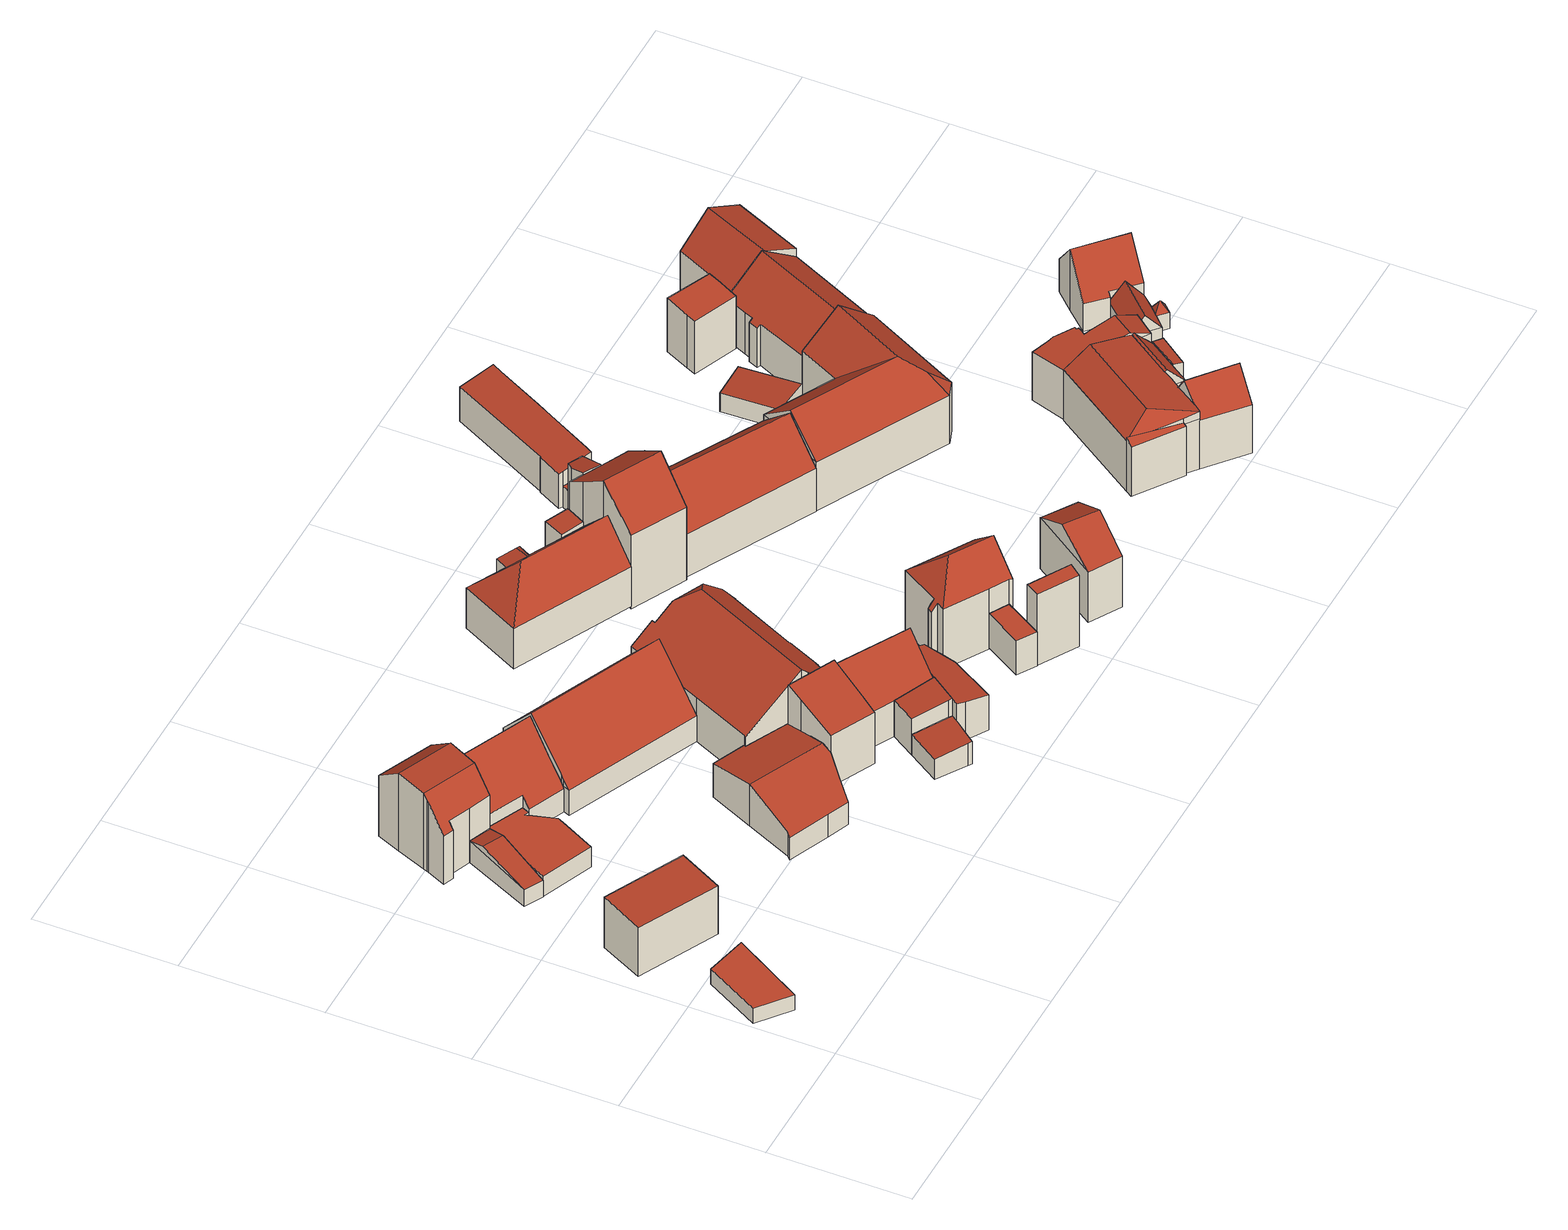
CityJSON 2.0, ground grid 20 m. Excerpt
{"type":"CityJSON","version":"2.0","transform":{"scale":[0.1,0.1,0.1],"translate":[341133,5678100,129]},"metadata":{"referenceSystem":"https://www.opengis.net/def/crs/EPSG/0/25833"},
"CityObjects":{
"building1":{"type":"Building","attributes":{"Dachtyp_tdc":"tdcPolyFlatRoof","Gemeindeschluessel":14729160,"Dachneigung":0,"QualitaetDacherkennung":85,"Geometrietyp2DReferenz":"3000","function":"31001_9998","roofType":"1000","measuredHeight":2.46},"geometry":[{"type":"MultiSurface","lod":"2","boundaries":[[[0,1,2,3]],[[1,4,5,2]],[[4,6,7,5]],[[6,0,3,7]],[[6,4,1,0]],[[3,2,5,7]]],"semantics":{"surfaces":[{"type":"WallSurface"},{"type":"RoofSurface"},{"type":"GroundSurface"}],"values":[0,0,0,0,1,2]}}]},
"building2":{"type":"Building","attributes":{"Dachtyp_tdc":"tdcPolyFlatRoof","Gemeindeschluessel":14729160,"Dachneigung":3.36,"QualitaetDacherkennung":68,"Geometrietyp2DReferenz":"3000","function":"31001_9998","roofType":"2100","measuredHeight":8.4},"geometry":[{"type":"MultiSurface","lod":"2","boundaries":[[[8,9,10,11]],[[9,12,13,10]],[[12,14,15,13]],[[14,8,11,15]],[[14,12,9,8]],[[11,10,13,15]]],"semantics":{"surfaces":[{"type":"WallSurface"},{"type":"RoofSurface"},{"type":"GroundSurface"}],"values":[0,0,0,0,1,2]}}]},
"building3":{"type":"Building","attributes":{"Dachtyp_tdc":"tdcGableRoof","Gemeindeschluessel":14729160,"Dachneigung":12.53,"QualitaetDacherkennung":33,"Geometrietyp2DReferenz":"3000","function":"31001_9998","roofType":"3100","measuredHeight":4.49},"geometry":[{"type":"MultiSurface","lod":"2","boundaries":[[[16,17,18,19]],[[17,20,21,18]],[[20,22,23,21]],[[22,16,19,23]],[[20,17,24]],[[16,22,25]],[[17,16,25,24]],[[22,20,24,25]],[[19,18,21,23]]],"semantics":{"surfaces":[{"type":"WallSurface"},{"type":"RoofSurface"},{"type":"GroundSurface"}],"values":[0,0,0,0,0,0,1,1,2]}}]},
"building4":{"type":"Building","attributes":{"Dachtyp_tdc":"tdcCutGableRoof","Gemeindeschluessel":14729160,"Dachneigung":51.27,"QualitaetDacherkennung":50,"Geometrietyp2DReferenz":"3000","function":"31001_9998","roofType":"9999","measuredHeight":12.84},"geometry":[{"type":"MultiSurface","lod":"2","boundaries":[[[26,27,21,23]],[[27,28,29,21]],[[28,30,31,29]],[[30,32,33,31]],[[32,34,35,33]],[[34,36,37,35]],[[36,38,39,37]],[[38,40,41,39]],[[40,42,43,41]],[[42,44,45,43]],[[44,46,47,45]],[[46,48,49,47]],[[48,26,23,49]],[[38,36,34,32,30,28,27,26,48]],[[46,44,42,40]],[[48,46,40,38]],[[23,21,29,31,33,35,37,39,41,43,45,47,49]]],"semantics":{"surfaces":[{"type":"WallSurface"},{"type":"RoofSurface"},{"type":"GroundSurface"}],"values":[0,0,0,0,0,0,0,0,0,0,0,0,0,1,1,1,2]}}]},
"building5":{"type":"Building","attributes":{"name":"Adventgemeinde","Gemeindeschluessel":14729160,"QualitaetDacherkennung":100,"Geometrietyp2DReferenz":"3000","function":"31001_3041","roofType":"9999"},"children":["building5-1","building5-2"]},
"building5-1":{"type":"BuildingPart","attributes":{"Dachtyp_tdc":"tdcGableRoof","Dachneigung":50.48,"QualitaetDacherkennung":100,"Geometrietyp2DReferenz":"3000","roofType":"3100","measuredHeight":11.54},"parents":["building5"],"geometry":[{"type":"MultiSurface","lod":"2","boundaries":[[[50,51,52,53]],[[51,54,55,52]],[[54,56,57,55]],[[56,58,59,57]],[[58,60,61,59]],[[60,62,63,64,61]],[[65,66,67,68,69]],[[66,70,71,67]],[[70,72,71]],[[72,50,53,71]],[[66,65,73,62,60,58,56,54]],[[54,51,50,72,70,66]],[[53,52,55,57,59,61,64,74,68,67,71]],[[75,63,62,73]],[[64,63,75,74]],[[69,75,73,65]],[[74,75,69,68]]],"semantics":{"surfaces":[{"type":"WallSurface"},{"type":"RoofSurface"},{"type":"GroundSurface"},{"type":"ClosureSurface"}],"values":[0,0,0,0,0,0,0,0,0,0,1,1,2,0,3,0,3]}}]},
"building5-2":{"type":"BuildingPart","attributes":{"Dachtyp_tdc":"tdcPolyFlatRoof","Dachneigung":0,"QualitaetDacherkennung":100,"Geometrietyp2DReferenz":"3000","roofType":"1000","measuredHeight":3.29},"parents":["building5"],"geometry":[{"type":"MultiSurface","lod":"2","boundaries":[[[63,76,77,64]],[[76,78,79,77]],[[78,80,81,79]],[[80,82,83,81]],[[82,84,85,83]],[[84,86,87,85]],[[86,88,89,87]],[[88,69,68,89]],[[69,88,86,84,82,80,78,76,63,75]],[[74,64,77,79,81,83,85,87,89,68]],[[64,74,75,63]],[[74,68,69,75]]],"semantics":{"surfaces":[{"type":"WallSurface"},{"type":"RoofSurface"},{"type":"GroundSurface"},{"type":"ClosureSurface"}],"values":[0,0,0,0,0,0,0,0,1,2,3,3]}}]},
"building6":{"type":"Building","attributes":{"Dachtyp_tdc":"tdcPolyFlatRoof","Gemeindeschluessel":14729160,"Dachneigung":21.84,"QualitaetDacherkennung":54,"Geometrietyp2DReferenz":"3000","function":"31001_9998","roofType":"2100","measuredHeight":11.63},"geometry":[{"type":"MultiSurface","lod":"2","boundaries":[[[90,91,92,93]],[[91,94,95,92]],[[94,96,97,95]],[[96,98,99,97]],[[98,100,101,99]],[[100,90,93,101]],[[100,98,96,94,91,90]],[[93,92,95,97,99,101]]],"semantics":{"surfaces":[{"type":"WallSurface"},{"type":"RoofSurface"},{"type":"GroundSurface"}],"values":[0,0,0,0,0,0,1,2]}}]},
"building7":{"type":"Building","attributes":{"Gemeindeschluessel":14729160,"Geometrietyp2DReferenz":"3000","function":"31001_9998","roofType":"9999"},"children":["building7-1","building7-2","building7-3","building7-4"]},
"building7-1":{"type":"BuildingPart","attributes":{"Dachtyp_tdc":"tdcGableRoof","Dachneigung":48.11,"QualitaetDacherkennung":75,"Geometrietyp2DReferenz":"3000","roofType":"3100","measuredHeight":12.11},"parents":["building7"],"geometry":[{"type":"MultiSurface","lod":"2","boundaries":[[[102,103,104,105]],[[103,106,107,104]],[[106,108,109,107]],[[108,110,111,109]],[[112,102,105,113]],[[112,114,115,116,117,118,102]],[[119,116,115,120,121]],[[108,119,121,110]],[[106,117,116,119,108]],[[102,118,103]],[[103,118,117,106]],[[105,104,107,109,111,113]],[[113,111,110,112]],[[120,115,114]],[[110,121,120,114,112]]],"semantics":{"surfaces":[{"type":"WallSurface"},{"type":"RoofSurface"},{"type":"GroundSurface"},{"type":"ClosureSurface"}],"values":[0,0,0,0,0,1,1,0,0,0,0,2,3,0,3]}}]},
"building7-2":{"type":"BuildingPart","attributes":{"Dachtyp_tdc":"tdcGableAndHippedGRoof","Dachneigung":34.47,"QualitaetDacherkennung":56,"Geometrietyp2DReferenz":"3000","roofType":"9999","measuredHeight":13.27},"parents":["building7"],"geometry":[{"type":"MultiSurface","lod":"2","boundaries":[[[122,123,124,125,126]],[[123,127,128,124]],[[127,129,130,128]],[[129,131,132,130]],[[131,133,134,135,132]],[[136,137,112,113,138,139]],[[140,141,142,111,110,121]],[[141,143,144,142]],[[143,145,146,144]],[[145,147,148,146]],[[147,149,150,148]],[[149,151,152,150]],[[151,153,154,155,152]],[[147,145,156]],[[145,143,141,140,120,114,137,136,157,158,156]],[[158,133,131,129,127,123,122,159,153,151,149,147,156]],[[155,160,125,124,128,130,132,135,161,162,138,113,111,142,144,146,148,150,152]],[[163,154,153,159]],[[163,160,155,154]],[[122,126,163,159]],[[126,125,160,163]],[[164,134,133,158]],[[161,135,134,164]],[[157,165,164,158]],[[161,164,165,162]],[[136,139,165,157]],[[139,138,162,165]],[[140,121,120]],[[114,112,137]],[[110,111,113,112]],[[110,112,114,120,121]]],"semantics":{"surfaces":[{"type":"WallSurface"},{"type":"RoofSurface"},{"type":"GroundSurface"},{"type":"ClosureSurface"}],"values":[0,0,0,0,0,0,0,0,0,0,0,0,0,1,1,1,2,0,3,0,3,0,3,0,3,0,3,0,0,3,3]}}]},
"building7-3":{"type":"BuildingPart","attributes":{"Dachtyp_tdc":"tdcFreeFormRoof","Dachneigung":22.53,"QualitaetDacherkennung":41,"Geometrietyp2DReferenz":"3000","roofType":"5000","measuredHeight":6.89},"parents":["building7"],"geometry":[{"type":"MultiSurface","lod":"2","boundaries":[[[166,167,168,169]],[[167,170,171,168]],[[170,172,173,171]],[[172,174,175,173]],[[174,176,177,175]],[[176,139,138,177]],[[134,178,132,135]],[[178,179,180,132]],[[179,181,182,180]],[[181,183,184,182]],[[183,185,186,184]],[[185,187,188,186]],[[187,166,169,188]],[[183,181,179,178,134,164,165,139,176,174]],[[174,172,170,167,166,187,185,183]],[[169,168,171,173,175,177,138,162,161,135,132,180,182,184,186,188]],[[162,138,139,165]],[[135,161,164,134]],[[161,162,165,164]]],"semantics":{"surfaces":[{"type":"WallSurface"},{"type":"RoofSurface"},{"type":"GroundSurface"},{"type":"ClosureSurface"}],"values":[0,0,0,0,0,0,0,0,0,0,0,0,0,1,1,2,3,3,3]}}]},
"building7-4":{"type":"BuildingPart","attributes":{"Dachtyp_tdc":"tdcPolyFlatRoof","Dachneigung":5.27,"QualitaetDacherkennung":67,"Geometrietyp2DReferenz":"3000","roofType":"2100","measuredHeight":3.86},"parents":["building7"],"geometry":[{"type":"MultiSurface","lod":"2","boundaries":[[[189,190,191,192]],[[190,126,125,191]],[[154,193,152,155]],[[193,189,192,152]],[[193,154,163,126,190,189]],[[192,191,125,160,155,152]],[[160,125,126,163]],[[154,155,160,163]]],"semantics":{"surfaces":[{"type":"WallSurface"},{"type":"RoofSurface"},{"type":"GroundSurface"},{"type":"ClosureSurface"}],"values":[0,0,0,0,1,2,3,3]}}]},
"building8":{"type":"Building","attributes":{"Dachtyp_tdc":"tdcPolyFlatRoof","Gemeindeschluessel":14729160,"Dachneigung":3.28,"QualitaetDacherkennung":69,"Geometrietyp2DReferenz":"3000","function":"31001_9998","roofType":"2100","measuredHeight":3.72},"geometry":[{"type":"MultiSurface","lod":"2","boundaries":[[[194,195,196,197]],[[195,198,199,196]],[[198,200,201,199]],[[200,202,203,201]],[[202,204,205,203]],[[204,206,207,205]],[[206,208,209,207]],[[208,210,211,209]],[[210,194,197,211]],[[210,208,206,204,202,200,198,195,194]],[[197,196,199,201,203,205,207,209,211]]],"semantics":{"surfaces":[{"type":"WallSurface"},{"type":"RoofSurface"},{"type":"GroundSurface"}],"values":[0,0,0,0,0,0,0,0,0,1,2]}}]},
"building9":{"type":"Building","attributes":{"Dachtyp_tdc":"tdcPolyFlatRoof","Gemeindeschluessel":14729160,"Dachneigung":5.79,"QualitaetDacherkennung":73,"Geometrietyp2DReferenz":"3000","function":"31001_9998","roofType":"2100","measuredHeight":6.55},"geometry":[{"type":"MultiSurface","lod":"2","boundaries":[[[212,213,214,205]],[[213,215,216,214]],[[215,217,209,216]],[[217,218,207,209]],[[218,212,205,207]],[[218,217,215,213,212]],[[205,214,216,209,207]]],"semantics":{"surfaces":[{"type":"WallSurface"},{"type":"RoofSurface"},{"type":"GroundSurface"}],"values":[0,0,0,0,0,1,2]}}]},
"building10":{"type":"Building","attributes":{"Dachtyp_tdc":"tdcFreeFormRoof","Gemeindeschluessel":14729160,"Dachneigung":34.41,"QualitaetDacherkennung":49,"Geometrietyp2DReferenz":"3000","function":"31001_9998","roofType":"5000","measuredHeight":10.06},"geometry":[{"type":"MultiSurface","lod":"2","boundaries":[[[219,220,214,216]],[[220,221,222,214]],[[221,223,224,222]],[[223,225,226,224]],[[225,227,228,226]],[[227,229,230,228]],[[229,231,232,230]],[[231,233,234,232]],[[233,235,236,234]],[[235,219,216,236]],[[233,231,229,227,225,237,238,235]],[[220,219,238,237,223,221]],[[225,223,237]],[[219,235,238]],[[216,214,222,224,226,228,230,232,234,236]]],"semantics":{"surfaces":[{"type":"WallSurface"},{"type":"RoofSurface"},{"type":"GroundSurface"}],"values":[0,0,0,0,0,0,0,0,0,0,1,1,0,0,2]}}]},
"building11":{"type":"Building","attributes":{"Dachtyp_tdc":"tdcPolyFlatRoof","Gemeindeschluessel":14729160,"Dachneigung":8.47,"QualitaetDacherkennung":72,"Geometrietyp2DReferenz":"3000","function":"31001_9998","roofType":"2100","measuredHeight":6.53},"geometry":[{"type":"MultiSurface","lod":"2","boundaries":[[[239,240,241,242]],[[240,243,211,241]],[[243,244,209,211]],[[244,245,216,209]],[[245,246,236,216]],[[246,247,248,236]],[[247,249,250,248]],[[249,251,252,250]],[[251,239,242,252]],[[251,249,247,246,245,244,243,240,239]],[[242,241,211,209,216,236,248,250,252]]],"semantics":{"surfaces":[{"type":"WallSurface"},{"type":"RoofSurface"},{"type":"GroundSurface"}],"values":[0,0,0,0,0,0,0,0,0,1,2]}}]},
"building12":{"type":"Building","attributes":{"Dachtyp_tdc":"tdcFreeFormRoof","Gemeindeschluessel":14729160,"Dachneigung":47.53,"QualitaetDacherkennung":24,"Geometrietyp2DReferenz":"3000","function":"31001_9998","roofType":"5000","measuredHeight":11.81},"geometry":[{"type":"MultiSurface","lod":"2","boundaries":[[[253,254,255,256]],[[254,257,258,255]],[[257,259,260,258]],[[259,261,262,260]],[[261,263,264,262]],[[263,265,266,264]],[[265,267,268,266]],[[267,269,270,268]],[[269,253,256,270]],[[271,269,267]],[[272,271,267,265]],[[273,274,272,265,263]],[[273,263,261]],[[275,274,273,261,259]],[[275,259,257]],[[254,275,257]],[[253,275,254]],[[275,253,274]],[[271,272,274,253,269]],[[256,255,258,260,262,264,266,268,270]]],"semantics":{"surfaces":[{"type":"WallSurface"},{"type":"RoofSurface"},{"type":"GroundSurface"}],"values":[0,0,0,0,0,0,0,0,0,1,1,1,1,1,0,1,1,1,1,2]}}]},
"building13":{"type":"Building","attributes":{"Dachtyp_tdc":"tdcPolyFlatRoof","Gemeindeschluessel":14729160,"Dachneigung":0,"QualitaetDacherkennung":65,"Geometrietyp2DReferenz":"3000","function":"31001_9998","roofType":"1000","measuredHeight":5.7},"geometry":[{"type":"MultiSurface","lod":"2","boundaries":[[[276,277,278,279]],[[277,280,281,278]],[[280,282,283,281]],[[282,284,285,283]],[[284,276,279,285]],[[284,282,280,277,276]],[[279,278,281,283,285]]],"semantics":{"surfaces":[{"type":"WallSurface"},{"type":"RoofSurface"},{"type":"GroundSurface"}],"values":[0,0,0,0,0,1,2]}}]},
"building14":{"type":"Building","attributes":{"Dachtyp_tdc":"tdcPolyFlatRoof","Gemeindeschluessel":14729160,"Dachneigung":0,"QualitaetDacherkennung":29,"Geometrietyp2DReferenz":"3000","function":"31001_9998","roofType":"1000","measuredHeight":11.86},"geometry":[{"type":"MultiSurface","lod":"2","boundaries":[[[286,287,288,289]],[[287,290,291,288]],[[290,292,293,291]],[[292,286,289,293]],[[292,290,287,286]],[[289,288,291,293]]],"semantics":{"surfaces":[{"type":"WallSurface"},{"type":"RoofSurface"},{"type":"GroundSurface"}],"values":[0,0,0,0,1,2]}}]},
"building15":{"type":"Building","attributes":{"Dachtyp_tdc":"tdcHipAndGableRoof","Gemeindeschluessel":14729160,"Dachneigung":43.34,"QualitaetDacherkennung":62,"Geometrietyp2DReferenz":"3000","function":"31001_9998","roofType":"5000","measuredHeight":13.98},"geometry":[{"type":"MultiSurface","lod":"2","boundaries":[[[294,295,296,297]],[[295,298,299,296]],[[298,300,301,299]],[[300,302,303,301]],[[302,304,305,303]],[[304,306,307,305]],[[306,308,309,307]],[[308,310,311,309]],[[310,312,313,311]],[[312,314,315,313]],[[314,316,317,315]],[[316,294,297,317]],[[312,310,308,306,304,302,300,318]],[[300,298,295,294,316,318]],[[316,314,312,318]],[[297,296,299,301,303,305,307,309,311,313,315,317]]],"semantics":{"surfaces":[{"type":"WallSurface"},{"type":"RoofSurface"},{"type":"GroundSurface"}],"values":[0,0,0,0,0,0,0,0,0,0,0,0,1,1,1,2]}}]},
"building16":{"type":"Building","attributes":{"Dachtyp_tdc":"tdcPolyFlatRoof","Gemeindeschluessel":14729160,"Dachneigung":3.59,"QualitaetDacherkennung":58,"Geometrietyp2DReferenz":"3000","function":"31001_9998","roofType":"2100","measuredHeight":7.27},"geometry":[{"type":"MultiSurface","lod":"2","boundaries":[[[319,320,321,322]],[[320,323,324,321]],[[323,325,326,324]],[[325,327,328,326]],[[327,319,322,328]],[[327,325,323,320,319]],[[322,321,324,326,328]]],"semantics":{"surfaces":[{"type":"WallSurface"},{"type":"RoofSurface"},{"type":"GroundSurface"}],"values":[0,0,0,0,0,1,2]}}]},
"building17":{"type":"Building","attributes":{"Dachtyp_tdc":"tdcFreeFormRoof","Gemeindeschluessel":14729160,"Dachneigung":27.52,"QualitaetDacherkennung":37,"Geometrietyp2DReferenz":"3000","function":"31001_9998","roofType":"5000","measuredHeight":11.48},"geometry":[{"type":"MultiSurface","lod":"2","boundaries":[[[329,330,331,332]],[[330,333,334,331]],[[333,335,336,334]],[[335,337,338,336]],[[337,329,332,338]],[[339,337,335,333,340]],[[329,339,340,330]],[[333,330,340]],[[329,337,339]],[[332,331,334,336,338]]],"semantics":{"surfaces":[{"type":"WallSurface"},{"type":"RoofSurface"},{"type":"GroundSurface"}],"values":[0,0,0,0,0,1,1,0,0,2]}}]},
"building18":{"type":"Building","attributes":{"Gemeindeschluessel":14729160,"Geometrietyp2DReferenz":"3000","function":"31001_9998","roofType":"9999"},"children":["building18-1","building18-2","building18-3","building18-4"]},
"building18-1":{"type":"BuildingPart","attributes":{"Dachtyp_tdc":"tdcGableRoof","Dachneigung":36.37,"QualitaetDacherkennung":77,"Geometrietyp2DReferenz":"3000","roofType":"3100","measuredHeight":17.27},"parents":["building18"],"geometry":[{"type":"MultiSurface","lod":"2","boundaries":[[[341,342,343,344]],[[342,345,346,343]],[[345,347,348,346]],[[347,349,348]],[[350,351,352,353,354]],[[351,355,356,352]],[[355,357,358,356]],[[357,359,360,358]],[[359,361,362,360]],[[361,341,344,362]],[[357,355,351,350,363,349,347,345,342,341]],[[341,361,359,357]],[[344,343,346,348,364,353,352,356,358,360,362]],[[350,354,365,363]],[[363,365,364,348,349]],[[354,353,364,365]]],"semantics":{"surfaces":[{"type":"WallSurface"},{"type":"RoofSurface"},{"type":"GroundSurface"},{"type":"ClosureSurface"}],"values":[0,0,0,0,0,0,0,0,0,0,1,1,2,0,3,3]}}]},
"building18-2":{"type":"BuildingPart","attributes":{"Dachtyp_tdc":"tdcPolyFlatRoof","Dachneigung":20.31,"QualitaetDacherkennung":70,"Geometrietyp2DReferenz":"3000","roofType":"2100","measuredHeight":12.64},"parents":["building18"],"geometry":[{"type":"MultiSurface","lod":"2","boundaries":[[[366,367,368,348,349]],[[367,369,370,368]],[[369,371,372,373,370]],[[374,371,369,367,366]],[[348,368,370,373,364]],[[365,372,371,374,363]],[[365,364,373,372]],[[349,363,374,366]],[[348,364,365,363,349]]],"semantics":{"surfaces":[{"type":"WallSurface"},{"type":"RoofSurface"},{"type":"GroundSurface"},{"type":"ClosureSurface"}],"values":[0,0,0,1,2,0,3,0,3]}}]},
"building18-3":{"type":"BuildingPart","attributes":{"Dachtyp_tdc":"tdcPolyFlatRoof","Dachneigung":9.8,"QualitaetDacherkennung":84,"Geometrietyp2DReferenz":"3000","roofType":"2100","measuredHeight":6.54},"parents":["building18"],"geometry":[{"type":"MultiSurface","lod":"2","boundaries":[[[375,376,377,378]],[[376,379,380,377]],[[379,381,382,380]],[[381,383,384,382]],[[381,379,376,375,385,386,387,388,389,390,383]],[[384,391,392,393,394,395,396,378,377,380,382]],[[383,390,391,384]],[[390,389,392,391]],[[389,388,393,392]],[[388,387,394,393]],[[387,386,397,395,394]],[[385,375,378,396,398]],[[385,398,397,386]],[[398,396,395,397]]],"semantics":{"surfaces":[{"type":"WallSurface"},{"type":"RoofSurface"},{"type":"GroundSurface"},{"type":"ClosureSurface"}],"values":[0,0,0,0,1,2,0,0,0,0,0,0,0,3]}}]},
"building18-4":{"type":"BuildingPart","attributes":{"Dachtyp_tdc":"tdcPolyFlatRoof","Dachneigung":0,"QualitaetDacherkennung":65,"Geometrietyp2DReferenz":"3000","roofType":"1000","measuredHeight":3.52},"parents":["building18"],"geometry":[{"type":"MultiSurface","lod":"2","boundaries":[[[397,399,400,395]],[[399,354,353,400]],[[372,398,396,373]],[[398,372,365,354,399,397]],[[395,400,353,364,373,396]],[[364,353,354,365]],[[373,364,365,372]],[[395,396,398,397]]],"semantics":{"surfaces":[{"type":"WallSurface"},{"type":"RoofSurface"},{"type":"GroundSurface"},{"type":"ClosureSurface"}],"values":[0,0,0,1,2,3,3,3]}}]},
"building19":{"type":"Building","attributes":{"Dachtyp_tdc":"tdcFreeFormRoof","Gemeindeschluessel":14729160,"Dachneigung":44.31,"QualitaetDacherkennung":52,"Geometrietyp2DReferenz":"3000","function":"31001_9998","roofType":"5000","measuredHeight":12.57},"geometry":[{"type":"MultiSurface","lod":"2","boundaries":[[[401,402,403,404]],[[402,405,406,403]],[[405,407,408,406]],[[407,409,410,408]],[[409,411,412,410]],[[411,413,414,412]],[[413,415,416,414]],[[415,401,404,416]],[[411,409,407,405,402,401]],[[401,415,413,411]],[[404,403,406,408,410,412,414,416]]],"semantics":{"surfaces":[{"type":"WallSurface"},{"type":"RoofSurface"},{"type":"GroundSurface"}],"values":[0,0,0,0,0,0,0,0,1,1,2]}}]},
"building20":{"type":"Building","attributes":{"Dachtyp_tdc":"tdcFreeFormRoof","Gemeindeschluessel":14729160,"Dachneigung":40.49,"QualitaetDacherkennung":68,"Geometrietyp2DReferenz":"3000","function":"31001_9998","roofType":"5000","measuredHeight":12.64},"geometry":[{"type":"MultiSurface","lod":"2","boundaries":[[[417,418,419,420]],[[418,421,422,419]],[[421,423,424,422]],[[423,425,426,424]],[[425,427,428,426]],[[427,429,430,428]],[[429,417,420,430]],[[431,429,427]],[[432,433,431,427,425]],[[432,425,423]],[[433,432,423,421]],[[434,433,421,418]],[[434,418,417]],[[431,433,434,417,429]],[[420,419,422,424,426,428,430]]],"semantics":{"surfaces":[{"type":"WallSurface"},{"type":"RoofSurface"},{"type":"GroundSurface"}],"values":[0,0,0,0,0,0,0,1,1,0,1,1,0,1,2]}}]},
"building21":{"type":"Building","attributes":{"Dachtyp_tdc":"tdcPolyFlatRoof","Gemeindeschluessel":14729160,"Dachneigung":5.47,"QualitaetDacherkennung":91,"Geometrietyp2DReferenz":"3000","function":"31001_9998","roofType":"2100","measuredHeight":3.1},"geometry":[{"type":"MultiSurface","lod":"2","boundaries":[[[435,436,437,438]],[[436,439,424,437]],[[439,440,441,424]],[[440,435,438,441]],[[440,439,436,435]],[[438,437,424,441]]],"semantics":{"surfaces":[{"type":"WallSurface"},{"type":"RoofSurface"},{"type":"GroundSurface"}],"values":[0,0,0,0,1,2]}}]},
"building22":{"type":"Building","attributes":{"Gemeindeschluessel":14729160,"Geometrietyp2DReferenz":"3000","function":"31001_9998","roofType":"9999"},"children":["building22-1","building22-2","building22-3","building22-4","building22-5"]},
"building22-1":{"type":"BuildingPart","attributes":{"Dachtyp_tdc":"tdcGableRoof","Dachneigung":57.35,"QualitaetDacherkennung":69,"Geometrietyp2DReferenz":"3000","roofType":"3100","measuredHeight":11.76},"parents":["building22"],"geometry":[{"type":"MultiSurface","lod":"2","boundaries":[[[442,443,444,445]],[[443,446,447,444]],[[446,448,449,447]],[[446,443,450]],[[443,442,451,452,453,450]],[[448,446,450,453,454,455]],[[445,444,447,449]],[[442,445,449,448]],[[454,453,452]],[[448,455,451,442]],[[455,454,452,451]]],"semantics":{"surfaces":[{"type":"WallSurface"},{"type":"RoofSurface"},{"type":"GroundSurface"},{"type":"ClosureSurface"}],"values":[0,0,0,0,1,1,2,3,0,3,3]}}]},
"building22-2":{"type":"BuildingPart","attributes":{"Dachtyp_tdc":"tdcGableRoof","Dachneigung":47.99,"QualitaetDacherkennung":17,"Geometrietyp2DReferenz":"3000","roofType":"3100","measuredHeight":9.68},"parents":["building22"],"geometry":[{"type":"MultiSurface","lod":"2","boundaries":[[[456,457,458,459]],[[457,460,461,458]],[[462,463,464,465]],[[463,466,467,464]],[[468,469,470,471]],[[462,460,472,470,469,463]],[[463,469,468,473,466]],[[457,472,460]],[[456,474,471,470,472,457]],[[459,458,461,465,464,467]],[[465,461,460,462]],[[459,467,466,456]],[[466,473,474,456]],[[474,473,468,471]]],"semantics":{"surfaces":[{"type":"WallSurface"},{"type":"RoofSurface"},{"type":"GroundSurface"},{"type":"ClosureSurface"}],"values":[0,0,0,0,1,1,0,0,0,2,3,3,3,3]}}]},
"building22-3":{"type":"BuildingPart","attributes":{"Dachtyp_tdc":"tdcPolyFlatRoof","Dachneigung":11.46,"QualitaetDacherkennung":50,"Geometrietyp2DReferenz":"3000","roofType":"2100","measuredHeight":7.04},"parents":["building22"],"geometry":[{"type":"MultiSurface","lod":"2","boundaries":[[[475,476,462,465,477]],[[478,479,480,461,460]],[[479,475,477,480]],[[479,478,476,475]],[[477,465,461,480]],[[460,462,476,478]],[[460,461,465,462]]],"semantics":{"surfaces":[{"type":"WallSurface"},{"type":"RoofSurface"},{"type":"GroundSurface"},{"type":"ClosureSurface"}],"values":[0,0,0,1,2,0,3]}}]},
"building22-4":{"type":"BuildingPart","attributes":{"Dachtyp_tdc":"tdcPolyFlatRoof","Dachneigung":37.37,"QualitaetDacherkennung":28,"Geometrietyp2DReferenz":"3000","roofType":"2100","measuredHeight":8.96},"parents":["building22"],"geometry":[{"type":"MultiSurface","lod":"2","boundaries":[[[481,482,483,484,485]],[[486,487,488,489,490]],[[487,481,485,488]],[[487,486,491,482,481]],[[485,484,489,488]],[[491,483,482]],[[490,489,484,483]],[[486,490,483,491]]],"semantics":{"surfaces":[{"type":"WallSurface"},{"type":"RoofSurface"},{"type":"GroundSurface"},{"type":"ClosureSurface"}],"values":[0,0,0,1,2,0,3,3]}}]},
"building22-5":{"type":"BuildingPart","attributes":{"Dachtyp_tdc":"tdcHipAndGableRoof","Dachneigung":10.98,"QualitaetDacherkennung":36,"Geometrietyp2DReferenz":"3000","roofType":"5000","measuredHeight":10.73},"parents":["building22"],"geometry":[{"type":"MultiSurface","lod":"2","boundaries":[[[473,492,442,445,467,466]],[[493,490,489,449,448]],[[483,494,495,484]],[[494,474,456,459,495]],[[483,491,496,497,498]],[[499,468,471,500,498,497,454,452]],[[483,498,500,501]],[[483,501,494]],[[494,501,500,471,474]],[[473,468,499,492]],[[493,497,496,486,490]],[[467,445,449,489,484,495,459]],[[448,455,493]],[[442,492,451]],[[448,449,445,442]],[[448,442,451,455]],[[484,489,490,483]],[[466,467,459,456]],[[466,456,474,473]],[[474,471,468,473]],[[497,493,455,454]],[[452,451,492,499]],[[454,455,451,452]],[[486,496,491]],[[490,486,491,483]]],"semantics":{"surfaces":[{"type":"WallSurface"},{"type":"RoofSurface"},{"type":"GroundSurface"},{"type":"ClosureSurface"}],"values":[0,0,0,0,1,1,1,0,0,0,0,2,0,0,3,3,3,3,3,3,0,0,3,0,3]}}]},
"building23":{"type":"Building","attributes":{"Dachtyp_tdc":"tdcFreeFormRoof","Gemeindeschluessel":14729160,"Dachneigung":10.01,"QualitaetDacherkennung":19,"Geometrietyp2DReferenz":"3000","function":"31001_9998","roofType":"5000","measuredHeight":9.89},"geometry":[{"type":"MultiSurface","lod":"2","boundaries":[[[494,502,503,504]],[[502,505,506,503]],[[505,507,508,506]],[[507,509,510,508]],[[509,511,512,510]],[[511,513,514,512]],[[513,515,516,514]],[[515,517,518,516]],[[517,494,504,518]],[[507,519,520]],[[521,522,513,511,509,520,519,505,502,494]],[[517,515,522,521]],[[507,505,519]],[[509,507,520]],[[515,513,522]],[[494,517,521]],[[504,503,506,508,510,512,514,516,518]]],"semantics":{"surfaces":[{"type":"WallSurface"},{"type":"RoofSurface"},{"type":"GroundSurface"}],"values":[0,0,0,0,0,0,0,0,0,1,1,1,0,0,0,0,2]}}]},
"building24":{"type":"Building","attributes":{"Dachtyp_tdc":"tdcPolyFlatRoof","Gemeindeschluessel":14729160,"Dachneigung":2.81,"QualitaetDacherkennung":70,"Geometrietyp2DReferenz":"3000","function":"31001_9998","roofType":"2100","measuredHeight":8.9},"geometry":[{"type":"MultiSurface","lod":"2","boundaries":[[[523,524,525,526]],[[524,527,528,525]],[[527,529,530,528]],[[529,531,532,530]],[[531,533,534,532]],[[533,535,536,534]],[[535,523,526,536]],[[535,533,531,529,527,524,523]],[[526,525,528,530,532,534,536]]],"semantics":{"surfaces":[{"type":"WallSurface"},{"type":"RoofSurface"},{"type":"GroundSurface"}],"values":[0,0,0,0,0,0,0,1,2]}}]},
"building25":{"type":"Building","attributes":{"Dachtyp_tdc":"tdcGableRoof","Gemeindeschluessel":14729160,"Dachneigung":38.8,"QualitaetDacherkennung":84,"Geometrietyp2DReferenz":"3000","function":"31001_9998","roofType":"3100","measuredHeight":11.49},"geometry":[{"type":"MultiSurface","lod":"2","boundaries":[[[537,538,539,540]],[[538,541,542,539]],[[541,543,544,542]],[[543,545,546,544]],[[545,547,548,546]],[[547,549,550,548]],[[549,551,552,550]],[[551,553,554,552]],[[553,555,556,554]],[[555,557,558,556]],[[557,559,560,558]],[[559,561,562,560]],[[561,537,540,562]],[[557,555,553,551]],[[551,549,547,545,543,541,538,537,561,559,557]],[[540,539,542,544,546,548,550,552,554,556,558,560,562]]],"semantics":{"surfaces":[{"type":"WallSurface"},{"type":"RoofSurface"},{"type":"GroundSurface"}],"values":[0,0,0,0,0,0,0,0,0,0,0,0,0,1,1,2]}}]},
"building26":{"type":"Building","attributes":{"Dachtyp_tdc":"tdcGableRoof","Gemeindeschluessel":14729160,"Dachneigung":46.13,"QualitaetDacherkennung":59,"Geometrietyp2DReferenz":"3000","function":"31001_9998","roofType":"3100","measuredHeight":11.18},"geometry":[{"type":"MultiSurface","lod":"2","boundaries":[[[563,564,565,566]],[[564,567,568,565]],[[567,569,570,568]],[[569,571,572,570]],[[571,573,574,572]],[[573,575,576,574]],[[575,577,578,576]],[[577,579,580,578]],[[579,563,566,580]],[[575,573,571,569]],[[569,567,564,563,579,577,575]],[[566,565,568,570,572,574,576,578,580]]],"semantics":{"surfaces":[{"type":"WallSurface"},{"type":"RoofSurface"},{"type":"GroundSurface"}],"values":[0,0,0,0,0,0,0,0,0,1,1,2]}}]},
"building27":{"type":"Building","attributes":{"Dachtyp_tdc":"tdcFreeFormRoof","Gemeindeschluessel":14729160,"Dachneigung":50.73,"QualitaetDacherkennung":71,"Geometrietyp2DReferenz":"3000","function":"31001_9998","roofType":"5000","measuredHeight":5.94},"geometry":[{"type":"MultiSurface","lod":"2","boundaries":[[[581,582,583,584]],[[582,585,586,583]],[[585,587,588,586]],[[587,589,590,588]],[[589,591,592,590]],[[591,593,594,592]],[[593,581,584,594]],[[589,587,595,596,593,591]],[[595,585,582,581,596]],[[581,593,596]],[[587,585,595]],[[584,583,586,588,590,592,594]]],"semantics":{"surfaces":[{"type":"WallSurface"},{"type":"RoofSurface"},{"type":"GroundSurface"}],"values":[0,0,0,0,0,0,0,1,1,0,0,2]}}]},
"building28":{"type":"Building","attributes":{"Dachtyp_tdc":"tdcFreeFormRoof","Gemeindeschluessel":14729160,"Dachneigung":60.45,"QualitaetDacherkennung":38,"Geometrietyp2DReferenz":"3000","function":"31001_9998","roofType":"5000","measuredHeight":4.22},"geometry":[{"type":"MultiSurface","lod":"2","boundaries":[[[597,598,599,600]],[[598,601,602,599]],[[601,603,604,602]],[[603,605,606,604]],[[605,607,608,606]],[[607,597,600,608]],[[609,610,611,607,605]],[[609,605,603]],[[612,610,609,603,601]],[[612,601,598]],[[611,610,612,598,597]],[[611,597,607]],[[600,599,602,604,606,608]]],"semantics":{"surfaces":[{"type":"WallSurface"},{"type":"RoofSurface"},{"type":"GroundSurface"}],"values":[0,0,0,0,0,0,1,1,1,1,1,1,2]}}]},
"building29":{"type":"Building","attributes":{"Dachtyp_tdc":"tdcGableRoof","Gemeindeschluessel":14729160,"Dachneigung":53.17,"QualitaetDacherkennung":72,"Geometrietyp2DReferenz":"3000","function":"31001_9998","roofType":"3100","measuredHeight":10.11},"geometry":[{"type":"MultiSurface","lod":"2","boundaries":[[[613,614,615,616]],[[614,617,618,615]],[[617,619,620,618]],[[619,621,622,620]],[[621,623,624,622]],[[623,625,626,624]],[[625,627,628,626]],[[627,613,616,628]],[[623,621,619,617]],[[617,614,613,627,625,623]],[[616,615,618,620,622,624,626,628]]],"semantics":{"surfaces":[{"type":"WallSurface"},{"type":"RoofSurface"},{"type":"GroundSurface"}],"values":[0,0,0,0,0,0,0,0,1,1,2]}}]}
},
"vertices":[
[107,178,38],[48,77,38],[48,77,13],[107,178,13],[4,113,38],[4,113,13],[47,191,38],[47,191,13],
[162,283,97],[133,222,93],[133,222,13],[162,283,13],[21,278,94],[21,278,13],[51,338,97],[51,338,13],
[106,447,37],[80,461,37],[80,461,10],[106,447,10],[124,556,46],[124,556,10],[155,543,46],[155,543,10],[113,533,55],[142,519,55],
[155,543,101],[124,556,100],[92,569,100],[92,569,10],[89,562,90],[89,562,10],[74,568,90],[74,568,10],[86,594,126],[86,594,10],[87,596,128],[87,596,10],[89,602,136],[89,602,10],[106,644,139],[106,644,10],[120,678,111],[120,678,10],[198,643,111],[198,643,10],[184,610,139],[184,610,10],[166,569,136],[166,569,10],
[250,619,64],[303,595,65],[303,595,11],[250,619,11],[282,548,127],[282,548,11],[268,517,85],[268,517,11],[259,495,57],[259,495,11],[256,490,50],[256,490,11],[204,513,49],[204,513,44],[204,513,11],[157,548,64],[178,595,127],[178,595,11],[157,548,11],[157,548,44],[198,643,64],[198,643,11],[198,643,63],[209,524,64],[209,524,11],[209,524,44],
[198,516,44],[198,516,11],[201,507,44],[201,507,11],[210,476,44],[210,476,11],[206,468,44],[206,468,11],[180,417,44],[180,417,11],[106,447,44],[106,447,11],[155,543,44],[155,543,11],
[432,210,102],[453,260,124],[453,260,17],[432,210,17],[462,282,134],[462,282,17],[528,250,134],[528,250,17],[505,201,112],[505,201,17],[494,179,102],[494,179,17],
[252,481,54],[256,490,54],[256,490,12],[252,481,12],[259,495,54],[259,495,12],[303,595,54],[303,595,12],[494,511,54],[494,511,12],[442,397,54],[442,397,12],[453,421,84],[472,462,133],[281,546,133],[259,495,71],[256,490,65],[303,595,72],[490,501,83],[494,511,71],
[568,329,99],[547,281,98],[547,281,12],[568,329,12],[568,329,50],[546,283,100],[546,283,12],[528,250,102],[528,250,12],[491,268,136],[491,268,12],[492,268,136],[492,268,69],[492,268,12],[405,315,84],[442,397,84],[405,315,12],[405,315,68],[494,511,83],[525,497,106],[525,497,12],[523,492,107],[523,492,12],[549,480,126],[549,480,12],[592,459,127],[592,459,12],[620,446,100],[620,446,12],[611,424,100],[611,424,12],[610,424,101],[610,424,50],[610,424,12],[564,448,145],[404,312,84],[483,273,145],[566,330,101],[566,330,12],[483,273,12],[404,312,12],[566,330,51],[483,273,69],[404,312,69],
[384,163,49],[353,176,49],[353,176,12],[384,163,12],[295,201,48],[295,201,12],[300,206,51],[300,206,12],[330,272,81],[330,272,12],[359,335,68],[359,335,12],[491,268,69],[462,282,69],[462,282,12],[453,260,74],[453,260,12],[437,223,81],[437,223,12],[432,210,75],[432,210,12],[406,185,61],[406,185,12],
[643,410,47],[600,315,47],[600,315,12],[643,410,12],[611,424,50],
[558,88,55],[547,74,55],[547,74,18],[558,88,18],[544,70,55],[544,70,18],[539,73,55],[539,73,18],[498,99,52],[498,99,18],[527,144,52],[527,144,18],[572,115,55],[572,115,18],[576,112,55],[576,112,18],[570,103,55],[570,103,18],
[527,144,78],[548,178,78],[548,178,18],[602,149,84],[602,149,18],[576,112,84],[572,115,83],
[602,149,77],[548,178,77],[505,201,76],[505,201,18],[528,250,112],[528,250,18],[546,283,79],[546,283,18],[547,281,81],[547,281,18],[651,223,81],[651,223,18],[653,222,80],[653,222,18],[648,215,92],[648,215,18],[638,201,114],[638,201,18],[532,257,118],[637,198,118],
[609,78,76],[580,96,81],[580,96,18],[609,78,18],[570,103,83],[576,112,83],[602,149,83],[638,201,82],[656,188,79],[656,188,18],[650,163,78],[650,163,18],[645,141,77],[645,141,18],
[596,698,79],[641,675,79],[641,675,13],[596,698,13],[672,660,79],[672,660,13],[630,575,79],[630,575,13],[465,657,79],[465,657,13],[508,742,79],[508,742,13],[563,714,79],[563,714,13],[572,731,79],[572,731,13],[605,715,79],[605,715,13],[580,707,100],[572,689,100],[529,678,131],[533,676,131],[651,617,131],
[740,74,75],[714,90,75],[714,90,18],[740,74,18],[745,142,75],[745,142,18],[771,127,75],[771,127,18],[751,93,75],[751,93,18],
[794,42,137],[740,74,137],[740,74,19],[794,42,19],[751,93,137],[751,93,19],[808,60,137],[808,60,19],
[775,124,115],[771,127,116],[771,127,16],[775,124,16],[745,142,116],[745,142,16],[687,177,116],[687,177,16],[694,188,116],[694,188,16],[686,192,106],[686,192,16],[691,199,106],[691,199,16],[695,197,112],[695,197,16],[699,195,116],[699,195,16],[730,249,117],[730,249,16],[820,196,116],[820,196,16],[797,160,155],[797,160,16],[740,195,155],
[641,675,84],[655,704,84],[655,704,14],[641,675,14],[686,688,86],[686,688,14],[685,685,86],[685,685,14],[672,660,86],[672,660,14],
[884,26,101],[840,52,100],[840,52,17],[884,26,17],[904,147,102],[904,147,17],[907,146,101],[907,146,17],[950,117,102],[950,117,17],[918,73,132],[874,103,132],
[655,625,182],[672,660,153],[672,660,9],[655,625,9],[685,685,133],[685,685,9],[704,675,133],[704,675,9],[704,675,132],[768,644,132],[763,634,140],[763,634,9],[768,644,9],[768,644,44],[753,615,156],[753,615,9],[735,584,182],[735,584,9],[707,536,130],[707,536,9],[630,575,131],[630,575,9],[728,663,132],[728,663,9],[728,663,44],
[704,675,136],[714,696,127],[714,696,9],[725,706,122],[725,706,9],[745,696,122],[745,696,44],[745,696,9],[728,663,135],
[758,734,66],[776,768,66],[776,768,9],[758,734,9],[777,768,66],[777,768,9],[851,913,66],[851,913,9],[897,889,75],[897,889,9],[763,731,67],[803,711,75],[808,720,75],[842,784,75],[854,807,75],[889,875,75],[889,875,9],[854,807,9],[842,784,9],[808,720,9],[803,711,9],[763,731,9],[803,711,44],[763,731,44],
[786,678,44],[786,678,9],
[736,585,140],[753,615,105],[753,615,14],[736,585,14],[763,634,85],[763,634,14],[935,540,85],[935,540,14],[936,539,85],[936,539,14],[910,491,138],[910,491,14],[884,443,85],[884,443,14],[707,536,85],[707,536,14],
[884,443,95],[936,539,95],[936,539,15],[884,443,15],[1033,488,95],[1033,488,15],[1062,546,95],[1062,546,15],[1158,494,95],[1158,494,15],[1088,355,95],[1088,355,15],[1066,347,95],[1066,347,15],[1068,378,119],[1110,520,142],[1057,414,141],[910,491,142],
[998,628,46],[1057,631,40],[1057,631,15],[998,628,15],[1062,546,40],[1001,547,46],[1001,547,15],
[1193,105,84],[1254,56,83],[1254,56,16],[1193,105,16],[1208,2,96],[1208,2,16],[1154,48,97],[1154,48,16],[1233,31,134],[1187,97,99],[1183,91,112],[1175,79,134],[1163,60,112],[1156,50,99],
[1245,184,84],[1268,168,84],[1268,168,16],[1245,184,16],[1270,167,84],[1270,167,16],[1242,126,84],[1226,101,84],[1226,101,16],[1242,126,16],[1201,118,84],[1201,118,16],[1201,118,112],[1204,116,113],[1248,182,113],[1245,184,112],[1268,168,86],[1201,118,99],[1245,184,99],
[1254,118,84],[1242,126,87],[1254,118,16],[1270,167,87],[1284,159,84],[1284,159,16],
[1072,103,98],[1078,112,106],[1078,112,99],[1078,112,16],[1072,103,16],[1137,62,101],[1136,58,98],[1136,58,16],[1137,62,16],[1137,62,99],[1105,89,104],
[1193,105,99],[1154,48,99],[1163,238,99],[1163,238,16],[1137,62,109],[1154,48,112],[1119,104,124],[1193,105,112],[1195,217,124],[1163,238,100],
[1179,288,97],[1179,288,17],[1163,238,17],[1202,277,101],[1202,277,17],[1235,262,98],[1235,262,17],[1230,252,108],[1230,252,17],[1232,250,108],[1232,250,17],[1225,239,108],[1225,239,17],[1293,199,100],[1293,199,17],[1268,168,101],[1268,168,17],[1209,274,103],[1231,255,108],[1243,185,116],[1264,216,116],
[1048,686,101],[1054,699,101],[1054,699,14],[1048,686,14],[1070,734,103],[1070,734,14],[1133,706,103],[1133,706,14],[1125,687,102],[1125,687,14],[1120,677,102],[1120,677,14],[1112,660,101],[1112,660,14],
[1089,620,81],[1095,634,81],[1095,634,16],[1089,620,16],[1100,632,85],[1100,632,16],[1105,644,85],[1105,644,16],[1112,660,84],[1112,660,16],[1120,677,85],[1120,677,16],[1134,670,97],[1134,670,16],[1172,653,130],[1172,653,16],[1222,630,88],[1222,630,16],[1158,494,89],[1158,494,16],[1111,520,130],[1111,520,16],[1062,546,86],[1062,546,16],[1094,618,85],[1094,618,16],
[1125,687,63],[1139,681,79],[1139,681,15],[1125,687,15],[1178,767,80],[1178,767,15],[1218,748,127],[1218,748,15],[1264,727,102],[1264,727,15],[1222,630,101],[1222,630,15],[1176,651,127],[1176,651,15],[1134,670,79],[1134,670,15],[1120,677,63],[1120,677,15],
[1302,213,51],[1309,221,51],[1309,221,19],[1302,213,19],[1348,264,51],[1348,264,19],[1382,232,47],[1382,232,19],[1364,213,49],[1364,213,19],[1352,201,49],[1352,201,19],[1335,185,50],[1335,185,19],[1364,249,78],[1318,200,78],
[1352,201,48],[1364,213,48],[1364,213,21],[1352,201,21],[1365,213,48],[1365,213,21],[1377,201,48],[1377,201,21],[1366,189,48],[1366,189,21],[1353,201,48],[1353,201,21],[1365,201,63],[1364,202,63],[1353,202,50],[1364,212,50],
[1345,260,62],[1319,285,63],[1319,285,17],[1345,260,17],[1347,316,119],[1347,316,17],[1373,343,71],[1373,343,17],[1432,290,69],[1432,290,17],[1407,261,119],[1407,261,17],[1382,232,67],[1382,232,17],[1348,264,68],[1348,264,17]
]}
